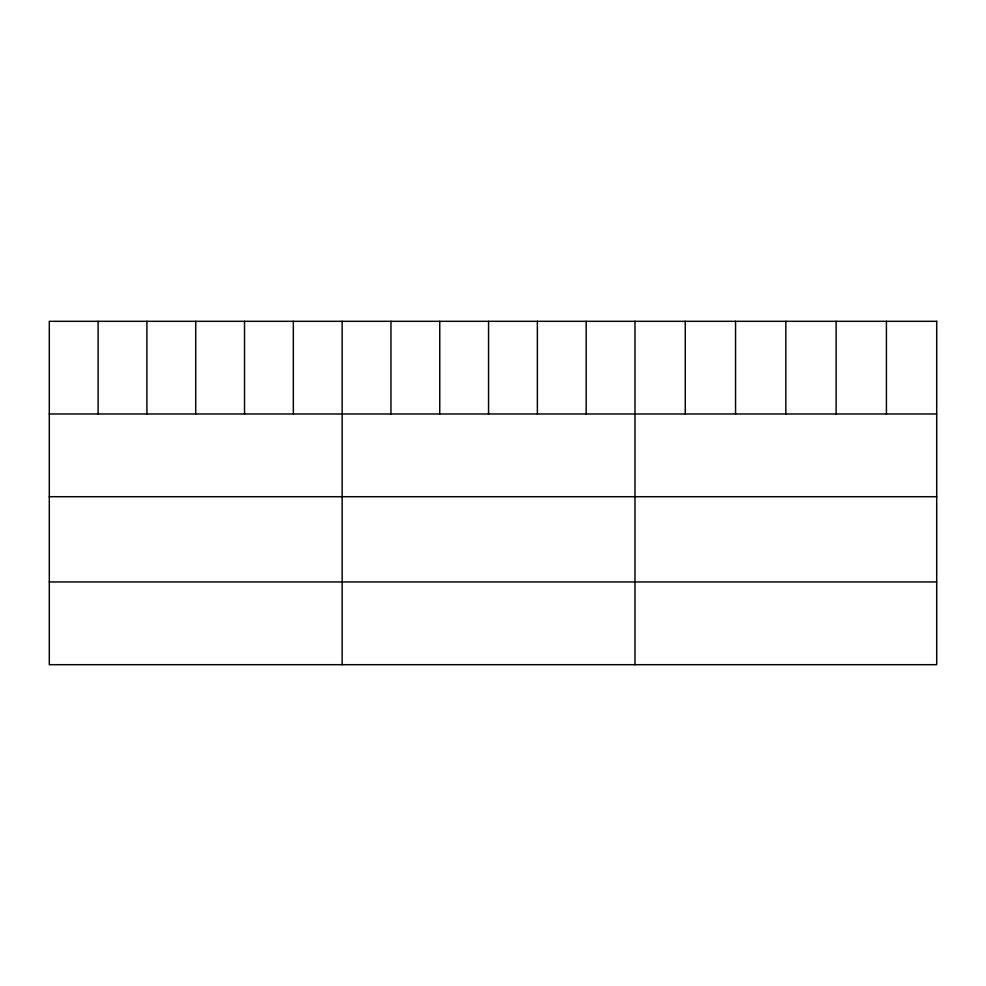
<?xml version="1.0" encoding="UTF-8"?>
<svg xmlns="http://www.w3.org/2000/svg" width="986" height="986" viewBox="0 0 986 986"><rect width="100%" height="100%" fill="white"/><g stroke="black" fill="none" stroke-linecap="round" stroke-linejoin="round"><path stroke-width="1.48" d="M49.3 413.984L936.7 413.984M49.3 496.71L936.7 496.71M49.3 581.95L936.7 581.95M886.414 321.313L886.414 413.984M836.128 321.313L836.128 413.984M785.842 321.313L785.842 413.984M735.556 321.313L735.556 413.984M685.27 321.313L685.27 413.984M634.984 321.313L634.984 664.687M586.177 321.313L586.177 413.984M537.37 321.313L537.37 413.984M488.563 321.313L488.563 413.984M439.756 321.313L439.756 413.984M390.949 321.313L390.949 413.984M342.142 321.313L342.142 664.687M293.335 321.313L293.335 413.984M244.528 321.313L244.528 413.984M195.721 321.313L195.721 413.984M146.914 321.313L146.914 413.984M98.107 321.313L98.107 413.984M936.7 321.313L49.3 321.313L49.3 664.687L936.7 664.687L936.7 321.313"/></g></svg>
